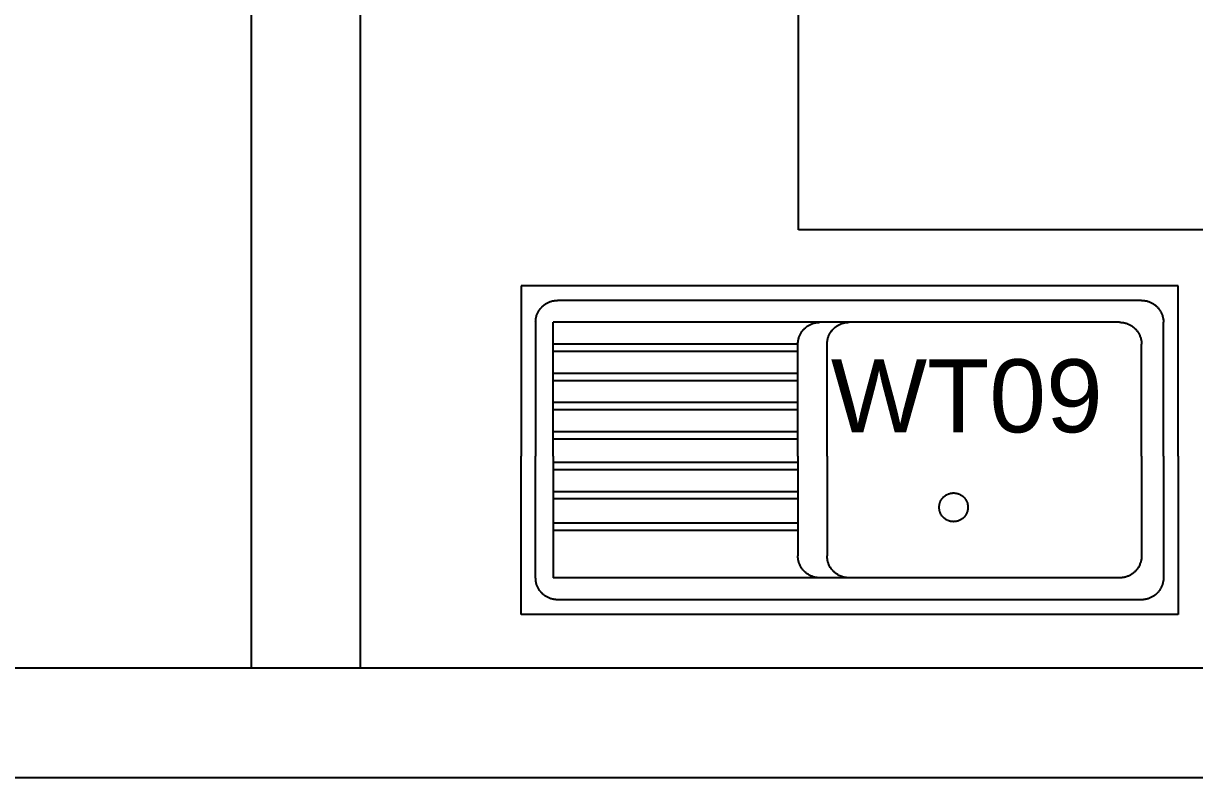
# Model space of a CAD drawing. Header units: centimetres. Extents: x 1014 to 6932, y -804 to 5080.
# Drawn here: x 1976.5 to 2137, y 1.6 to 104.9 of the extents above; entities that cross this region are included whole.
import ezdxf

# ---------------------------------------------------------------- set-up
doc = ezdxf.new("R2010")
doc.units = ezdxf.units.CM
doc.header["$MEASUREMENT"] = 0
for name, color, linetype in [('ARS-Dinding', 7, 'Continuous'), ('ARS-FURNITURE', 252, 'Continuous'), ('FURNITURE', 251, 'Continuous'), ('TEKS', 7, 'Continuous')]:
    doc.layers.add(name, color=color, linetype=linetype)
doc.styles.get("Standard").update_dxf_attribs({"font": 'arial.ttf'})

# ---------------------------------------------------------------- blocks, each defined once
blk = doc.blocks.new('sink')
at = {"layer": 'FURNITURE'}
for points in [[(924.44, 6181.49), (834.44, 6181.49)], [(834.44, 6181.49), (834.44, 6159.81)], [(924.44, 6159.81), (924.44, 6181.49)], [(839.44, 6179.49), (839.34, 6179.49), (839.24, 6179.48), (839.14, 6179.47), (839.03, 6179.46), (838.93, 6179.44), (838.83, 6179.43), (838.73, 6179.4), (838.63, 6179.38), (838.54, 6179.35), (838.44, 6179.32), (838.34, 6179.28), (838.25, 6179.24), (838.15, 6179.2), (838.06, 6179.15), (837.97, 6179.1), (837.88, 6179.05), (837.8, 6179), (837.71, 6178.94), (837.63, 6178.88), (837.55, 6178.82), (837.47, 6178.75), (837.4, 6178.68), (837.32, 6178.61), (837.25, 6178.54), (837.18, 6178.46), (837.12, 6178.38), (837.05, 6178.3), (836.99, 6178.22), (836.93, 6178.13), (836.88, 6178.05), (836.83, 6177.96), (836.78, 6177.87), (836.73, 6177.78), (836.69, 6177.68), (836.65, 6177.59), (836.62, 6177.49), (836.58, 6177.4), (836.55, 6177.3), (836.53, 6177.2), (836.51, 6177.1), (836.49, 6177), (836.47, 6176.9), (836.46, 6176.8), (836.45, 6176.69), (836.45, 6176.59), (836.44, 6176.49)], [(919.44, 6179.49), (839.44, 6179.49)], [(922.44, 6176.49), (922.44, 6176.59), (922.44, 6176.69), (922.43, 6176.8), (922.42, 6176.9), (922.4, 6177), (922.38, 6177.1), (922.36, 6177.2), (922.33, 6177.3), (922.3, 6177.4), (922.27, 6177.49), (922.23, 6177.59), (922.19, 6177.68), (922.15, 6177.78), (922.11, 6177.87), (922.06, 6177.96), (922.01, 6178.05), (921.95, 6178.13), (921.89, 6178.22), (921.83, 6178.3), (921.77, 6178.38), (921.7, 6178.46), (921.64, 6178.54), (921.56, 6178.61), (921.49, 6178.68), (921.41, 6178.75), (921.34, 6178.82), (921.26, 6178.88), (921.17, 6178.94), (921.09, 6179), (921, 6179.05), (920.91, 6179.1), (920.82, 6179.15), (920.73, 6179.2), (920.64, 6179.24), (920.54, 6179.28), (920.45, 6179.32), (920.35, 6179.35), (920.25, 6179.38), (920.15, 6179.4), (920.05, 6179.43), (919.95, 6179.44), (919.85, 6179.46), (919.75, 6179.47), (919.65, 6179.48), (919.55, 6179.49), (919.44, 6179.49)], [(836.44, 6176.49), (836.44, 6159.81)], [(879.37, 6176.49), (838.84, 6176.49)], [(838.84, 6159.81), (838.84, 6176.49)], [(875.37, 6176.49), (875.27, 6176.49), (875.17, 6176.48), (875.07, 6176.47), (874.97, 6176.46), (874.86, 6176.44), (874.76, 6176.43), (874.66, 6176.4), (874.56, 6176.38), (874.47, 6176.35), (874.37, 6176.32), (874.27, 6176.28), (874.18, 6176.24), (874.09, 6176.2), (873.99, 6176.15), (873.9, 6176.1), (873.82, 6176.05), (873.73, 6176), (873.64, 6175.94), (873.56, 6175.88), (873.48, 6175.82), (873.4, 6175.75), (873.33, 6175.68), (873.25, 6175.61), (873.18, 6175.54), (873.11, 6175.46), (873.05, 6175.38), (872.98, 6175.3), (872.92, 6175.22), (872.87, 6175.13), (872.81, 6175.05), (872.76, 6174.96), (872.71, 6174.87), (872.67, 6174.78), (872.62, 6174.68), (872.58, 6174.59), (872.55, 6174.49), (872.51, 6174.4), (872.49, 6174.3), (872.46, 6174.2), (872.44, 6174.1), (872.42, 6174), (872.4, 6173.9), (872.39, 6173.8), (872.38, 6173.69), (872.38, 6173.59), (872.37, 6173.49)], [(879.37, 6176.49), (879.27, 6176.49), (879.17, 6176.48), (879.07, 6176.47), (878.97, 6176.46), (878.86, 6176.44), (878.76, 6176.43), (878.66, 6176.4), (878.56, 6176.38), (878.47, 6176.35), (878.37, 6176.32), (878.27, 6176.28), (878.18, 6176.24), (878.09, 6176.2), (877.99, 6176.15), (877.9, 6176.1), (877.82, 6176.05), (877.73, 6176), (877.64, 6175.94), (877.56, 6175.88), (877.48, 6175.82), (877.4, 6175.75), (877.33, 6175.68), (877.25, 6175.61), (877.18, 6175.54), (877.11, 6175.46), (877.05, 6175.38), (876.98, 6175.3), (876.92, 6175.22), (876.87, 6175.13), (876.81, 6175.05), (876.76, 6174.96), (876.71, 6174.87), (876.66, 6174.78), (876.62, 6174.68), (876.58, 6174.59), (876.55, 6174.49), (876.51, 6174.4), (876.49, 6174.3), (876.46, 6174.2), (876.44, 6174.1), (876.42, 6174), (876.4, 6173.9), (876.39, 6173.8), (876.38, 6173.69), (876.38, 6173.59), (876.37, 6173.49)], [(916.44, 6176.49), (879.37, 6176.49)], [(919.44, 6173.49), (919.44, 6173.59), (919.44, 6173.69), (919.43, 6173.8), (919.42, 6173.9), (919.4, 6174), (919.38, 6174.1), (919.36, 6174.2), (919.33, 6174.3), (919.3, 6174.4), (919.27, 6174.49), (919.23, 6174.59), (919.19, 6174.68), (919.15, 6174.78), (919.11, 6174.87), (919.06, 6174.96), (919.01, 6175.05), (918.95, 6175.13), (918.89, 6175.22), (918.83, 6175.3), (918.77, 6175.38), (918.7, 6175.46), (918.64, 6175.54), (918.56, 6175.61), (918.49, 6175.68), (918.41, 6175.75), (918.34, 6175.82), (918.26, 6175.88), (918.17, 6175.94), (918.09, 6176), (918, 6176.05), (917.91, 6176.1), (917.82, 6176.15), (917.73, 6176.2), (917.64, 6176.24), (917.54, 6176.28), (917.45, 6176.32), (917.35, 6176.35), (917.25, 6176.38), (917.15, 6176.4), (917.05, 6176.43), (916.95, 6176.44), (916.85, 6176.46), (916.75, 6176.47), (916.65, 6176.48), (916.55, 6176.49), (916.44, 6176.49)], [(922.44, 6159.81), (922.44, 6176.49)], [(872.37, 6159.81), (872.37, 6173.49)], [(876.37, 6159.81), (876.37, 6173.49)], [(919.44, 6159.81), (919.44, 6173.49)], [(872.37, 6170), (838.84, 6170)], [(872.37, 6169), (838.84, 6169)], [(872.37, 6165.69), (838.84, 6165.69)], [(872.37, 6164.69), (838.84, 6164.69)], [(872.37, 6161.69), (838.84, 6161.69)], [(872.37, 6160.69), (838.84, 6160.69)], [(834.44, 6136.49), (834.44, 6159.81)], [(836.44, 6141.49), (836.44, 6159.81)], [(838.84, 6159.81), (838.84, 6141.49)], [(872.37, 6159.81), (872.37, 6144.49)], [(876.37, 6159.81), (876.37, 6144.49)], [(919.44, 6159.81), (919.44, 6144.49)], [(922.44, 6159.81), (922.44, 6141.49)], [(924.44, 6159.81), (924.44, 6136.49)], [(872.37, 6157.49), (838.84, 6157.49)], [(872.37, 6156.49), (838.84, 6156.49)], [(872.37, 6153.49), (838.84, 6153.49)], [(872.37, 6152.49), (838.84, 6152.49)], [(872.37, 6149.49), (838.84, 6149.49)], [(872.37, 6148.49), (838.84, 6148.49)], [(872.37, 6145.49), (838.84, 6145.49)], [(872.37, 6144.49), (838.84, 6144.49)], [(872.37, 6144.49), (872.38, 6144.39), (872.38, 6144.28), (872.39, 6144.18), (872.4, 6144.08), (872.42, 6143.98), (872.44, 6143.88), (872.46, 6143.78), (872.49, 6143.68), (872.51, 6143.58), (872.55, 6143.48), (872.58, 6143.39), (872.62, 6143.29), (872.67, 6143.2), (872.71, 6143.11), (872.76, 6143.02), (872.81, 6142.93), (872.87, 6142.84), (872.92, 6142.76), (872.98, 6142.68), (873.05, 6142.6), (873.11, 6142.52), (873.18, 6142.44), (873.25, 6142.37), (873.33, 6142.3), (873.4, 6142.23), (873.48, 6142.16), (873.56, 6142.1), (873.64, 6142.04), (873.73, 6141.98), (873.82, 6141.93), (873.9, 6141.87), (873.99, 6141.82), (874.09, 6141.78), (874.18, 6141.74), (874.27, 6141.7), (874.37, 6141.66), (874.47, 6141.63), (874.56, 6141.6), (874.66, 6141.57), (874.76, 6141.55), (874.86, 6141.53), (874.97, 6141.52), (875.07, 6141.5), (875.17, 6141.5), (875.27, 6141.49), (875.37, 6141.49)], [(876.37, 6144.49), (876.38, 6144.39), (876.38, 6144.28), (876.39, 6144.18), (876.4, 6144.08), (876.42, 6143.98), (876.44, 6143.88), (876.46, 6143.78), (876.49, 6143.68), (876.51, 6143.58), (876.55, 6143.48), (876.58, 6143.39), (876.62, 6143.29), (876.66, 6143.2), (876.71, 6143.11), (876.76, 6143.02), (876.81, 6142.93), (876.87, 6142.84), (876.92, 6142.76), (876.98, 6142.68), (877.05, 6142.6), (877.11, 6142.52), (877.18, 6142.44), (877.25, 6142.37), (877.33, 6142.3), (877.4, 6142.23), (877.48, 6142.16), (877.56, 6142.1), (877.64, 6142.04), (877.73, 6141.98), (877.82, 6141.93), (877.9, 6141.87), (877.99, 6141.82), (878.09, 6141.78), (878.18, 6141.74), (878.27, 6141.7), (878.37, 6141.66), (878.47, 6141.63), (878.56, 6141.6), (878.66, 6141.57), (878.76, 6141.55), (878.86, 6141.53), (878.97, 6141.52), (879.07, 6141.5), (879.17, 6141.5), (879.27, 6141.49), (879.37, 6141.49)], [(916.44, 6141.49), (916.55, 6141.49), (916.65, 6141.5), (916.75, 6141.5), (916.85, 6141.52), (916.95, 6141.53), (917.05, 6141.55), (917.15, 6141.57), (917.25, 6141.6), (917.35, 6141.63), (917.45, 6141.66), (917.54, 6141.7), (917.64, 6141.74), (917.73, 6141.78), (917.82, 6141.82), (917.91, 6141.87), (918, 6141.93), (918.09, 6141.98), (918.17, 6142.04), (918.26, 6142.1), (918.34, 6142.16), (918.41, 6142.23), (918.49, 6142.3), (918.56, 6142.37), (918.64, 6142.44), (918.7, 6142.52), (918.77, 6142.6), (918.83, 6142.68), (918.89, 6142.76), (918.95, 6142.84), (919.01, 6142.93), (919.06, 6143.02), (919.11, 6143.11), (919.15, 6143.2), (919.19, 6143.29), (919.23, 6143.39), (919.27, 6143.48), (919.3, 6143.58), (919.33, 6143.68), (919.36, 6143.78), (919.38, 6143.88), (919.4, 6143.98), (919.42, 6144.08), (919.43, 6144.18), (919.44, 6144.28), (919.44, 6144.39), (919.44, 6144.49)], [(836.44, 6141.49), (836.45, 6141.39), (836.45, 6141.28), (836.46, 6141.18), (836.47, 6141.08), (836.49, 6140.98), (836.51, 6140.88), (836.53, 6140.78), (836.55, 6140.68), (836.58, 6140.58), (836.62, 6140.48), (836.65, 6140.39), (836.69, 6140.29), (836.73, 6140.2), (836.78, 6140.11), (836.83, 6140.02), (836.88, 6139.93), (836.93, 6139.84), (836.99, 6139.76), (837.05, 6139.68), (837.12, 6139.6), (837.18, 6139.52), (837.25, 6139.44), (837.32, 6139.37), (837.4, 6139.3), (837.47, 6139.23), (837.55, 6139.16), (837.63, 6139.1), (837.71, 6139.04), (837.8, 6138.98), (837.88, 6138.93), (837.97, 6138.87), (838.06, 6138.82), (838.15, 6138.78), (838.25, 6138.74), (838.34, 6138.7), (838.44, 6138.66), (838.54, 6138.63), (838.63, 6138.6), (838.73, 6138.57), (838.83, 6138.55), (838.93, 6138.53), (839.03, 6138.52), (839.14, 6138.5), (839.24, 6138.5), (839.34, 6138.49), (839.44, 6138.49)], [(879.37, 6141.49), (838.84, 6141.49)], [(916.44, 6141.49), (879.37, 6141.49)], [(919.44, 6138.49), (919.55, 6138.49), (919.65, 6138.5), (919.75, 6138.5), (919.85, 6138.52), (919.95, 6138.53), (920.05, 6138.55), (920.15, 6138.57), (920.25, 6138.6), (920.35, 6138.63), (920.45, 6138.66), (920.54, 6138.7), (920.64, 6138.74), (920.73, 6138.78), (920.82, 6138.82), (920.91, 6138.87), (921, 6138.93), (921.09, 6138.98), (921.17, 6139.04), (921.26, 6139.1), (921.34, 6139.16), (921.41, 6139.23), (921.49, 6139.3), (921.56, 6139.37), (921.64, 6139.44), (921.7, 6139.52), (921.77, 6139.6), (921.83, 6139.68), (921.89, 6139.76), (921.95, 6139.84), (922.01, 6139.93), (922.06, 6140.02), (922.11, 6140.11), (922.15, 6140.2), (922.19, 6140.29), (922.23, 6140.39), (922.27, 6140.48), (922.3, 6140.58), (922.33, 6140.68), (922.36, 6140.78), (922.38, 6140.88), (922.4, 6140.98), (922.42, 6141.08), (922.43, 6141.18), (922.44, 6141.28), (922.44, 6141.39), (922.44, 6141.49)], [(919.44, 6138.49), (839.44, 6138.49)], [(924.44, 6136.49), (834.44, 6136.49)]]:
    blk.add_lwpolyline(points, dxfattribs=at)
blk.add_lwpolyline([(891.73, 6166.83), (891.73, 6166.76), (891.73, 6166.69), (891.74, 6166.62), (891.75, 6166.56), (891.76, 6166.49), (891.77, 6166.42), (891.78, 6166.36), (891.8, 6166.29), (891.82, 6166.22), (891.84, 6166.16), (891.87, 6166.1), (891.89, 6166.03), (891.92, 6165.97), (891.95, 6165.91), (891.99, 6165.85), (892.02, 6165.79), (892.06, 6165.73), (892.1, 6165.68), (892.14, 6165.62), (892.18, 6165.57), (892.23, 6165.52), (892.27, 6165.47), (892.32, 6165.42), (892.37, 6165.37), (892.42, 6165.33), (892.47, 6165.28), (892.53, 6165.24), (892.58, 6165.2), (892.64, 6165.17), (892.7, 6165.13), (892.76, 6165.1), (892.82, 6165.07), (892.88, 6165.04), (892.94, 6165.01), (893.01, 6164.98), (893.07, 6164.96), (893.14, 6164.94), (893.2, 6164.92), (893.27, 6164.91), (893.34, 6164.89), (893.4, 6164.88), (893.47, 6164.87), (893.54, 6164.87), (893.61, 6164.86), (893.68, 6164.86), (893.74, 6164.86), (893.81, 6164.86), (893.88, 6164.87), (893.95, 6164.88), (894.02, 6164.89), (894.08, 6164.9), (894.15, 6164.92), (894.22, 6164.93), (894.28, 6164.95), (894.35, 6164.97), (894.41, 6165), (894.47, 6165.02), (894.54, 6165.05), (894.6, 6165.08), (894.66, 6165.11), (894.72, 6165.15), (894.77, 6165.18), (894.83, 6165.22), (894.89, 6165.26), (894.94, 6165.31), (894.99, 6165.35), (895.04, 6165.4), (895.09, 6165.44), (895.14, 6165.49), (895.18, 6165.54), (895.23, 6165.6), (895.27, 6165.65), (895.31, 6165.71), (895.35, 6165.76), (895.38, 6165.82), (895.42, 6165.88), (895.45, 6165.94), (895.48, 6166), (895.51, 6166.06), (895.53, 6166.13), (895.55, 6166.19), (895.58, 6166.26), (895.59, 6166.32), (895.61, 6166.39), (895.62, 6166.46), (895.64, 6166.52), (895.65, 6166.59), (895.65, 6166.66), (895.66, 6166.73), (895.66, 6166.79), (895.66, 6166.86), (895.66, 6166.93), (895.65, 6167), (895.65, 6167.07), (895.64, 6167.13), (895.62, 6167.2), (895.61, 6167.27), (895.59, 6167.33), (895.58, 6167.4), (895.55, 6167.47), (895.53, 6167.53), (895.51, 6167.59), (895.48, 6167.66), (895.45, 6167.72), (895.42, 6167.78), (895.38, 6167.84), (895.35, 6167.89), (895.31, 6167.95), (895.27, 6168.01), (895.23, 6168.06), (895.18, 6168.11), (895.14, 6168.16), (895.09, 6168.21), (895.04, 6168.26), (894.99, 6168.31), (894.94, 6168.35), (894.89, 6168.39), (894.83, 6168.43), (894.77, 6168.47), (894.72, 6168.51), (894.66, 6168.54), (894.6, 6168.58), (894.54, 6168.61), (894.47, 6168.63), (894.41, 6168.66), (894.35, 6168.68), (894.28, 6168.71), (894.22, 6168.72), (894.15, 6168.74), (894.08, 6168.76), (894.02, 6168.77), (893.95, 6168.78), (893.88, 6168.79), (893.81, 6168.79), (893.74, 6168.79), (893.68, 6168.8), (893.61, 6168.79), (893.54, 6168.79), (893.47, 6168.78), (893.4, 6168.77), (893.34, 6168.76), (893.27, 6168.75), (893.2, 6168.73), (893.14, 6168.72), (893.07, 6168.69), (893.01, 6168.67), (892.94, 6168.65), (892.88, 6168.62), (892.82, 6168.59), (892.76, 6168.56), (892.7, 6168.53), (892.64, 6168.49), (892.58, 6168.45), (892.53, 6168.41), (892.47, 6168.37), (892.42, 6168.33), (892.37, 6168.28), (892.32, 6168.24), (892.27, 6168.19), (892.23, 6168.14), (892.18, 6168.09), (892.14, 6168.03), (892.1, 6167.98), (892.06, 6167.92), (892.02, 6167.87), (891.99, 6167.81), (891.95, 6167.75), (891.92, 6167.69), (891.89, 6167.62), (891.87, 6167.56), (891.84, 6167.5), (891.82, 6167.43), (891.8, 6167.37), (891.78, 6167.3), (891.77, 6167.24), (891.76, 6167.17), (891.75, 6167.1), (891.74, 6167.03), (891.73, 6166.96), (891.73, 6166.9)], close=True, dxfattribs=at)

msp = doc.modelspace()

# ---------------------------------------------------------------- linework, layer by layer
at = {"layer": 'ARS-Dinding'}
msp.add_line((2007.72, 349.65), (2007.72, 16.65), dxfattribs=at)
at = {"layer": 'ARS-Dinding', "flags": 128}
for points in [[(2022.72, 16.65), (2022.72, 364.65)], [(2082.72, 76.65), (2082.72, 226.65)], [(2322.22, 76.65), (2082.72, 76.65)], [(2022.72, 16.65), (1668.72, 16.65)], [(2322.22, 16.65), (2022.72, 16.65)], [(1022.52, 1.65), (3022.92, 1.65)]]:
    msp.add_lwpolyline(points, dxfattribs=at)

# ---------------------------------------------------------------- block references
at = {"layer": 'ARS-FURNITURE', "xscale": -1, "rotation": 180}
msp.add_blockref('sink', (1210.27, 6205.49), dxfattribs=at)

# ---------------------------------------------------------------- texts
at = {"layer": 'TEKS', "color": 6, "insert": (2087.15, 58.93), "char_height": 10, "attachment_point": 1}
msp.add_mtext_dynamic_manual_height_columns('WT09', width=29.6432, gutter_width=1, heights=[0.091], dxfattribs=at)

doc.saveas('drawing.dxf')
